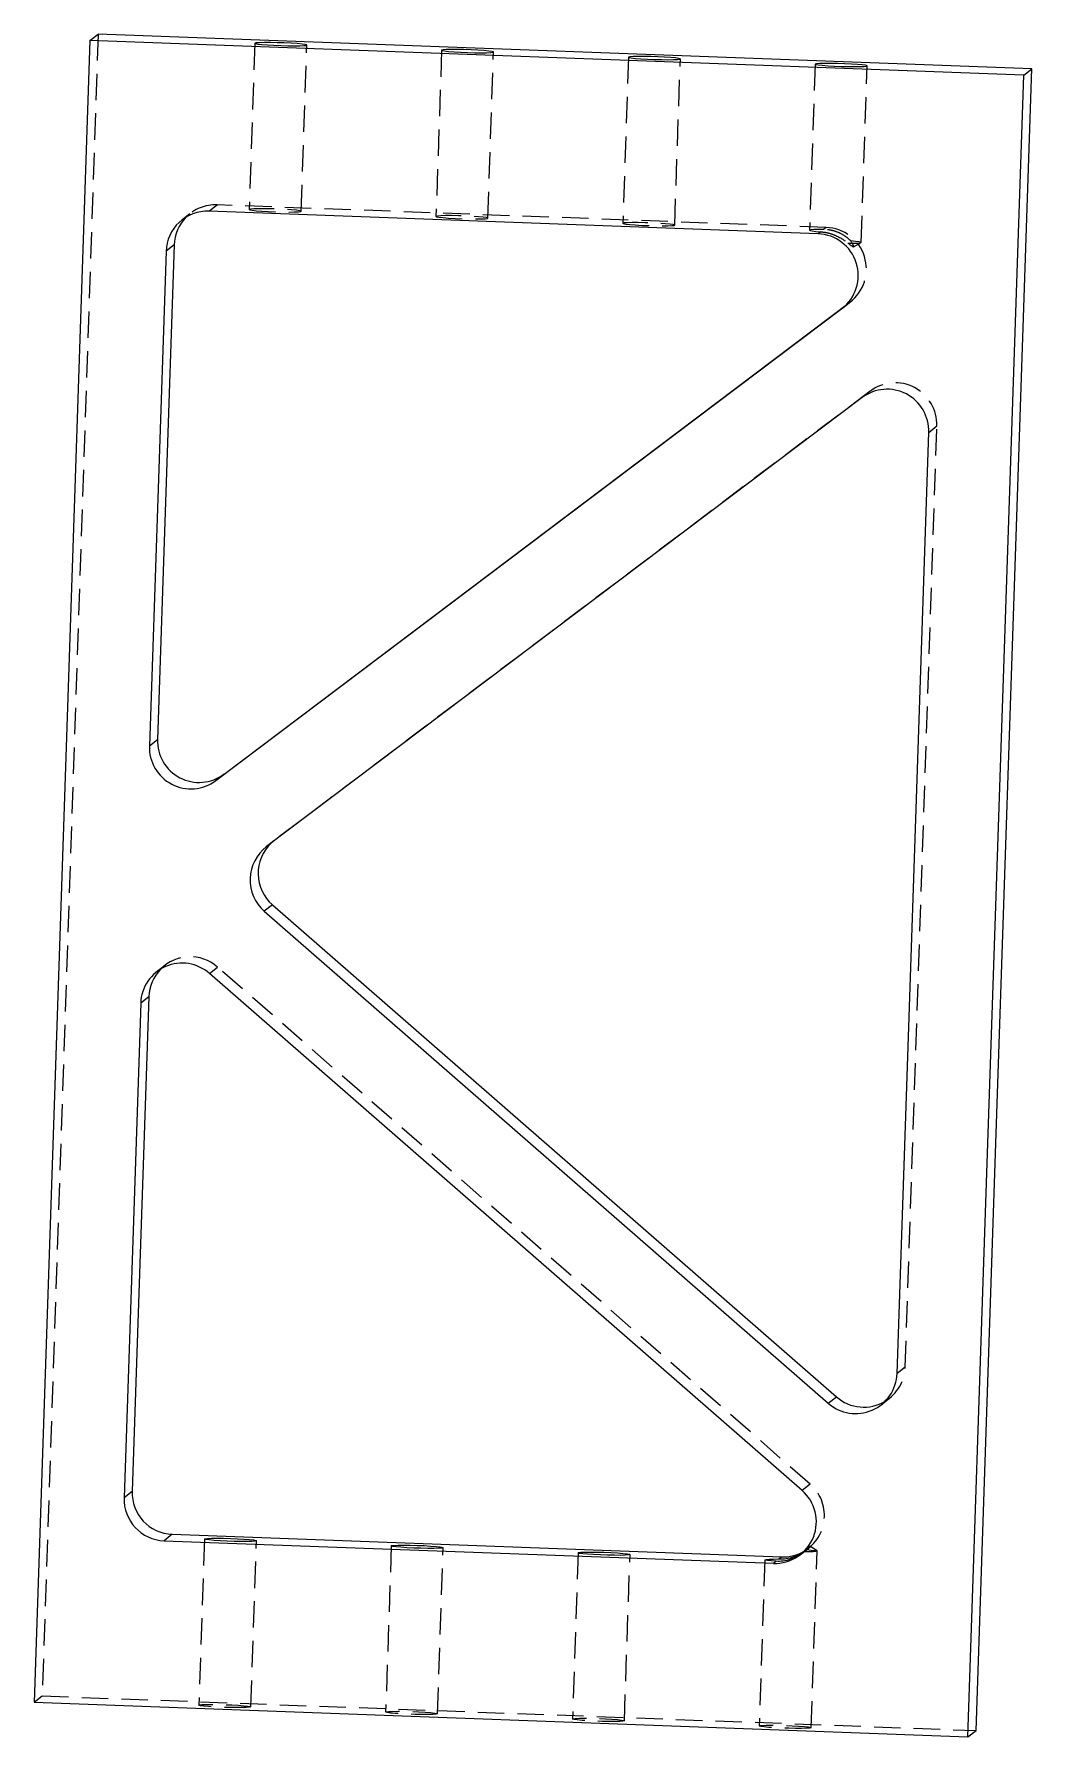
# Model space of a CAD drawing. Header units: millimetres. Extents: x -25.5 to 22.4, y -81 to 0.8.
import ezdxf

# ---------------------------------------------------------------- set-up
doc = ezdxf.new("R2010")
doc.units = ezdxf.units.MM
doc.linetypes.add('HIDDEN', pattern=[1.905, 1.27, -0.635])

msp = doc.modelspace()

# ---------------------------------------------------------------- linework, layer by layer
at = {"color": 7, "linetype": 'HIDDEN', "lineweight": 0}
for p, q in [((-22.44, 0.832), (-25.128, -79.008)), ((-14.908, 0.387), (-15.177, -7.597)), ((-12.678, -7.681), (-12.409, 0.303)), ((-5.932, 0.054), (-6.201, -7.93)), ((-3.702, -8.014), (-3.433, -0.03)), ((3.044, -0.279), (2.775, -8.262)), ((5.274, -8.347), (5.543, -0.363)), ((12.02, -0.611), (11.751, -8.595)), ((14.233, -9.178), (14.518, -0.695)), ((-18.033, -7.802), (-18.423, -8.11)), ((-17.114, -7.682), (-16.725, -7.374)), ((12.554, -8.459), (-16.725, -7.374)), ((12.29, -8.669), (12.165, -8.768)), ((12.554, -8.459), (12.429, -8.558)), ((13.862, -9.386), (14.228, -9.184)), ((13.339, -12.332), (13.729, -12.023)), ((14.669, -16.324), (-13.957, -37.9)), ((14.669, -16.324), (14.279, -16.633)), ((16.345, -63.212), (17.868, -17.995)), ((17.478, -18.304), (17.868, -17.995)), ((-13.995, -37.929), (-14.384, -38.237)), ((-14.347, -38.208), (-13.957, -37.9)), ((-13.957, -37.9), (-14.123, -38.04)), ((-19.25, -43.926), (-19.639, -44.234)), ((-17.089, -44.298), (-16.7, -43.99)), ((11.779, -68.831), (-16.7, -43.99)), ((16.345, -63.212), (15.956, -63.521)), ((15.202, -65.015), (15.592, -64.706)), ((11.779, -68.831), (11.39, -69.14)), ((-17.327, -71.469), (-17.596, -79.452)), ((-15.098, -79.537), (-14.829, -71.553)), ((-8.352, -71.801), (-8.62, -79.785)), ((-6.122, -79.869), (-5.853, -71.885)), ((11.587, -72.003), (11.713, -71.903)), ((12.111, -72.046), (11.764, -71.822)), ((0.624, -72.134), (0.356, -80.118)), ((2.854, -80.202), (3.123, -72.218)), ((9.6, -72.467), (9.331, -80.451)), ((11.323, -72.211), (11.45, -72.111)), ((11.83, -80.535), (12.116, -72.052)), ((-25.518, -79.316), (-25.128, -79.008)), ((-25.128, -79.008), (19.751, -80.671))]:
    msp.add_line(p, q, dxfattribs=at)
at = {"color": 7, "linetype": 'Continuous', "lineweight": 15}
for p, q in [((-22.829, 0.523), (-22.44, 0.832)), ((22.44, -0.832), (-22.44, 0.832)), ((-22.829, 0.523), (-25.518, -79.316)), ((22.05, -1.14), (-22.829, 0.523)), ((19.362, -80.98), (22.05, -1.14)), ((19.751, -80.671), (22.44, -0.832)), ((22.05, -1.14), (22.44, -0.832)), ((12.165, -8.768), (-17.114, -7.682)), ((-19.176, -9.604), (-19.976, -33.36)), ((-18.787, -9.296), (-19.586, -33.052)), ((-18.787, -9.296), (-19.176, -9.604)), ((-16.388, -34.723), (13.691, -12.052)), ((-16.777, -35.031), (13.302, -12.361)), ((14.279, -16.633), (-14.347, -38.208)), ((15.956, -63.521), (17.478, -18.304)), ((-19.976, -33.36), (-19.586, -33.052)), ((-16.388, -34.723), (-16.777, -35.031)), ((-14.062, -41.001), (-14.451, -41.309)), ((-14.451, -41.309), (12.652, -64.95)), ((-14.062, -41.001), (13.042, -64.642)), ((11.39, -69.14), (-17.089, -44.298)), ((-20.392, -45.728), (-21.192, -69.484)), ((-20.003, -45.42), (-20.803, -69.176)), ((-20.003, -45.42), (-20.392, -45.728)), ((12.652, -64.95), (13.042, -64.642)), ((-21.192, -69.484), (-20.803, -69.176)), ((-18.875, -71.245), (-19.265, -71.554)), ((-19.265, -71.554), (10.014, -72.639)), ((-18.875, -71.245), (10.404, -72.331)), ((10.014, -72.639), (10.139, -72.54)), ((10.279, -72.43), (10.404, -72.331)), ((-25.518, -79.316), (19.362, -80.98)), ((19.362, -80.98), (19.751, -80.671))]:
    msp.add_line(p, q, dxfattribs=at)
at = {"color": 8, "linetype": 'Continuous', "lineweight": 15}
msp.add_line((13.302, -12.361), (13.691, -12.052), dxfattribs=at)
at = {"color": 7, "linetype": 'Continuous', "lineweight": 15, "flags": 128}
for points in [[(-14.905, 0.391), (-14.881, 0.372), (-14.766, 0.351), (-14.569, 0.33), (-14.304, 0.309), (-13.992, 0.291), (-13.655, 0.278), (-13.318, 0.269), (-13.006, 0.266), (-12.743, 0.269), (-12.548, 0.277), (-12.435, 0.29), (-12.413, 0.308), (-12.483, 0.328), (-12.64, 0.35), (-12.873, 0.371), (-13.165, 0.39), (-13.493, 0.406), (-13.833, 0.417), (-14.16, 0.423), (-14.45, 0.423), (-14.682, 0.418), (-14.837, 0.407), (-14.905, 0.391)], [(-5.929, 0.058), (-5.905, 0.039), (-5.79, 0.018), (-5.593, -0.003), (-5.328, -0.024), (-5.016, -0.041), (-4.679, -0.055), (-4.342, -0.064), (-4.03, -0.067), (-3.767, -0.064), (-3.572, -0.056), (-3.459, -0.042), (-3.437, -0.025), (-3.507, -0.005), (-3.664, 0.017), (-3.897, 0.038), (-4.189, 0.057), (-4.517, 0.073), (-4.857, 0.084), (-5.184, 0.09), (-5.474, 0.091), (-5.706, 0.085), (-5.861, 0.074), (-5.929, 0.058)], [(3.047, -0.274), (3.071, -0.293), (3.186, -0.314), (3.383, -0.336), (3.648, -0.356), (3.96, -0.374), (4.297, -0.388), (4.634, -0.397), (4.946, -0.4), (5.209, -0.397), (5.404, -0.389), (5.517, -0.375), (5.539, -0.358), (5.469, -0.337), (5.311, -0.316), (5.078, -0.295), (4.787, -0.276), (4.459, -0.26), (4.119, -0.248), (3.792, -0.242), (3.502, -0.242), (3.27, -0.248), (3.115, -0.259), (3.047, -0.274)], [(12.022, -0.607), (12.047, -0.626), (12.162, -0.647), (12.359, -0.669), (12.624, -0.689), (12.936, -0.707), (13.273, -0.721), (13.61, -0.729), (13.922, -0.732), (14.185, -0.73), (14.38, -0.721), (14.493, -0.708), (14.515, -0.69), (14.445, -0.67), (14.287, -0.649), (14.054, -0.627), (13.763, -0.608), (13.435, -0.592), (13.095, -0.581), (12.768, -0.575), (12.478, -0.575), (12.246, -0.58), (12.091, -0.591), (12.022, -0.607)], [(-14.832, -71.557), (-14.9, -71.572), (-15.055, -71.583), (-15.287, -71.589), (-15.577, -71.589), (-15.904, -71.583), (-16.244, -71.572), (-16.572, -71.556), (-16.863, -71.536), (-17.096, -71.515), (-17.254, -71.494), (-17.324, -71.474), (-17.302, -71.456), (-17.189, -71.443), (-16.994, -71.434), (-16.731, -71.431), (-16.419, -71.435), (-16.082, -71.443), (-15.745, -71.457), (-15.433, -71.475), (-15.168, -71.495), (-14.971, -71.517), (-14.856, -71.538), (-14.832, -71.557)], [(-5.856, -71.89), (-5.924, -71.905), (-6.079, -71.916), (-6.311, -71.922), (-6.601, -71.922), (-6.928, -71.916), (-7.268, -71.904), (-7.596, -71.888), (-7.887, -71.869), (-8.12, -71.848), (-8.278, -71.827), (-8.348, -71.806), (-8.326, -71.789), (-8.213, -71.775), (-8.018, -71.767), (-7.755, -71.764), (-7.443, -71.767), (-7.106, -71.776), (-6.769, -71.79), (-6.457, -71.808), (-6.192, -71.828), (-5.995, -71.849), (-5.88, -71.871), (-5.856, -71.89)], [(3.12, -72.222), (3.052, -72.238), (2.897, -72.249), (2.665, -72.255), (2.375, -72.254), (2.048, -72.248), (1.708, -72.237), (1.38, -72.221), (1.088, -72.202), (0.855, -72.181), (0.698, -72.159), (0.628, -72.139), (0.65, -72.122), (0.763, -72.108), (0.958, -72.1), (1.221, -72.097), (1.533, -72.1), (1.87, -72.109), (2.207, -72.123), (2.519, -72.14), (2.784, -72.161), (2.981, -72.182), (3.096, -72.203), (3.12, -72.222)], [(10.139, -72.54), (9.901, -72.521), (9.725, -72.5), (9.623, -72.481), (9.603, -72.463), (9.665, -72.448), (9.805, -72.437), (10.014, -72.431), (10.279, -72.43)]]:
    msp.add_lwpolyline(points, dxfattribs=at)
at = {"color": 7, "linetype": 'HIDDEN', "lineweight": 0, "flags": 128}
for points in [[(-15.174, -7.593), (-15.15, -7.612), (-15.035, -7.633), (-14.838, -7.654), (-14.573, -7.675), (-14.261, -7.693), (-13.923, -7.706), (-13.586, -7.715), (-13.275, -7.718), (-13.012, -7.715), (-12.816, -7.707), (-12.703, -7.694), (-12.681, -7.676), (-12.752, -7.656), (-12.909, -7.634), (-13.142, -7.613), (-13.434, -7.594), (-13.761, -7.578), (-14.102, -7.567), (-14.429, -7.561), (-14.719, -7.561), (-14.95, -7.566), (-15.106, -7.577), (-15.174, -7.593)], [(-6.198, -7.926), (-6.174, -7.945), (-6.059, -7.966), (-5.862, -7.987), (-5.597, -8.008), (-5.285, -8.025), (-4.947, -8.039), (-4.611, -8.048), (-4.299, -8.051), (-4.036, -8.048), (-3.84, -8.04), (-3.728, -8.026), (-3.705, -8.009), (-3.776, -7.989), (-3.933, -7.967), (-4.166, -7.946), (-4.458, -7.927), (-4.786, -7.911), (-5.126, -7.899), (-5.453, -7.893), (-5.743, -7.893), (-5.975, -7.899), (-6.13, -7.91), (-6.198, -7.926)], [(2.778, -8.258), (2.802, -8.277), (2.917, -8.298), (3.114, -8.32), (3.379, -8.34), (3.691, -8.358), (4.029, -8.372), (4.365, -8.381), (4.677, -8.384), (4.94, -8.381), (5.136, -8.373), (5.248, -8.359), (5.27, -8.342), (5.2, -8.321), (5.043, -8.3), (4.81, -8.279), (4.518, -8.259), (4.19, -8.244), (3.85, -8.232), (3.523, -8.226), (3.233, -8.226), (3.001, -8.232), (2.846, -8.243), (2.778, -8.258)], [(12.429, -8.558), (12.165, -8.559), (11.956, -8.565), (11.816, -8.576), (11.754, -8.591), (11.774, -8.609), (11.876, -8.629), (12.052, -8.649), (12.29, -8.669)], [(13.594, -9.215), (13.844, -9.214), (14.04, -9.208), (14.172, -9.197), (14.23, -9.182), (14.212, -9.165), (14.118, -9.146), (13.954, -9.127), (13.73, -9.108)], [(11.613, -71.981), (11.837, -72), (12.001, -72.02), (12.095, -72.039), (12.113, -72.056), (12.055, -72.07), (11.923, -72.081), (11.727, -72.087), (11.477, -72.089)], [(-15.1, -79.541), (-15.168, -79.556), (-15.324, -79.567), (-15.555, -79.573), (-15.846, -79.573), (-16.173, -79.567), (-16.513, -79.555), (-16.841, -79.54), (-17.132, -79.52), (-17.365, -79.499), (-17.523, -79.478), (-17.593, -79.458), (-17.571, -79.44), (-17.458, -79.427), (-17.263, -79.418), (-17, -79.415), (-16.688, -79.419), (-16.351, -79.427), (-16.014, -79.441), (-15.701, -79.459), (-15.437, -79.479), (-15.24, -79.501), (-15.125, -79.522), (-15.1, -79.541)], [(-6.124, -79.874), (-6.193, -79.889), (-6.348, -79.9), (-6.579, -79.906), (-6.87, -79.906), (-7.197, -79.9), (-7.537, -79.888), (-7.865, -79.872), (-8.156, -79.853), (-8.389, -79.832), (-8.547, -79.811), (-8.617, -79.79), (-8.595, -79.773), (-8.482, -79.759), (-8.287, -79.751), (-8.024, -79.748), (-7.712, -79.751), (-7.375, -79.76), (-7.038, -79.774), (-6.725, -79.792), (-6.461, -79.812), (-6.264, -79.833), (-6.149, -79.854), (-6.124, -79.874)], [(2.851, -80.206), (2.783, -80.222), (2.628, -80.233), (2.396, -80.239), (2.106, -80.238), (1.779, -80.232), (1.439, -80.221), (1.111, -80.205), (0.82, -80.186), (0.587, -80.165), (0.429, -80.143), (0.359, -80.123), (0.381, -80.106), (0.494, -80.092), (0.689, -80.084), (0.952, -80.081), (1.264, -80.084), (1.601, -80.093), (1.938, -80.107), (2.25, -80.124), (2.515, -80.145), (2.712, -80.166), (2.827, -80.187), (2.851, -80.206)], [(11.827, -80.539), (11.759, -80.555), (11.604, -80.566), (11.372, -80.571), (11.082, -80.571), (10.755, -80.565), (10.415, -80.554), (10.087, -80.538), (9.796, -80.519), (9.563, -80.498), (9.405, -80.476), (9.335, -80.456), (9.357, -80.438), (9.47, -80.425), (9.665, -80.416), (9.928, -80.414), (10.24, -80.417), (10.577, -80.426), (10.914, -80.439), (11.226, -80.457), (11.491, -80.477), (11.688, -80.499), (11.803, -80.52), (11.827, -80.539)]]:
    msp.add_lwpolyline(points, dxfattribs=at)
at = {"color": 7, "linetype": 'Continuous', "lineweight": 15}
for centre, radius, start, end in [((-17.188, -9.67), 1.989, 87.85929, 178.12069), ((-16.797, -9.362), 1.991, 135.57448, 178.09656), ((12.093, -10.767), 2, 307.18128, 87.93373), ((15.479, -18.234), 2.001, 358.00197, 126.83512), ((-17.977, -33.43), 2.001, 178.00197, 306.83512), ((-17.587, -33.121), 2.001, 178.00197, 306.83512), ((-13.141, -39.801), 1.998, 127.13001, 229.01288), ((-12.751, -39.492), 1.998, 133.37625, 229.00431), ((-18.402, -45.796), 1.991, 48.75786, 178.05685), ((-18.013, -45.486), 1.991, 135.57136, 178.09967), ((13.965, -63.453), 1.991, 228.75786, 358.05685), ((14.356, -63.14), 1.996, 228.82918, 301.12645), ((-19.189, -69.551), 2.005, 178.08892, 267.82802), ((-18.799, -69.242), 2.005, 178.08892, 267.82802), ((10.085, -70.647), 1.994, 267.96587, 49.11813), ((10.478, -70.343), 1.99, 267.86177, 301.18052)]:
    msp.add_arc(centre, radius, start, end, dxfattribs=at)
at = {"color": 7, "linetype": 'HIDDEN', "lineweight": 0}
for centre, radius, start, end in [((-16.799, -9.361), 1.988, 87.85134, 135.54654), ((12.482, -10.459), 2.001, 307.20486, 87.91015), ((15.868, -17.925), 2.001, 358.00197, 126.83512), ((-18.013, -45.49), 1.993, 48.78951, 135.49322), ((14.356, -63.147), 1.99, 301.21211, 358.10894), ((10.47, -70.339), 1.997, 301.31712, 49.03195)]:
    msp.add_arc(centre, radius, start, end, dxfattribs=at)
for points, knots in [([(12.29, -8.669), (12.394, -8.676), (12.507, -8.692), (12.744, -8.746), (12.862, -8.784), (13.213, -8.93), (13.422, -9.065), (13.594, -9.215)], [0, 0, 0, 0, 0.25, 0.25, 0.5, 0.5, 1, 1, 1, 1]), ([(13.73, -9.108), (13.651, -9.026), (13.564, -8.951), (13.367, -8.815), (13.258, -8.754), (13.028, -8.656), (12.905, -8.618), (12.664, -8.57), (12.542, -8.559), (12.429, -8.558)], [0, 0, 0, 0, 0.25, 0.25, 0.5, 0.5, 0.75, 0.75, 1, 1, 1, 1]), ([(13.594, -9.215), (13.744, -9.321), (13.841, -9.403), (13.889, -9.366), (13.839, -9.247), (13.73, -9.108)], [0, 0, 0, 0, 0.5, 0.5, 1, 1, 1, 1]), ([(11.613, -71.981), (11.73, -71.885), (11.786, -71.809), (11.738, -71.846), (11.636, -71.96), (11.477, -72.089)], [0, 0, 0, 0, 0.5, 0.5, 1, 1, 1, 1])]:
    msp.add_open_spline(points, degree=3, knots=knots, dxfattribs=at)
at = {"color": 7, "linetype": 'Continuous', "lineweight": 15}
for points, knots in [([(10.279, -72.43), (10.391, -72.431), (10.51, -72.424), (10.758, -72.387), (10.88, -72.358), (11.238, -72.238), (11.445, -72.119), (11.613, -71.981)], [0, 0, 0, 0, 0.25, 0.25, 0.5, 0.5, 1, 1, 1, 1]), ([(11.477, -72.089), (11.386, -72.164), (11.287, -72.232), (11.073, -72.353), (10.957, -72.406), (10.72, -72.486), (10.596, -72.515), (10.36, -72.545), (10.244, -72.548), (10.139, -72.54)], [0, 0, 0, 0, 0.25, 0.25, 0.5, 0.5, 0.75, 0.75, 1, 1, 1, 1])]:
    msp.add_open_spline(points, degree=3, knots=knots, dxfattribs=at)

doc.saveas('drawing.dxf')
